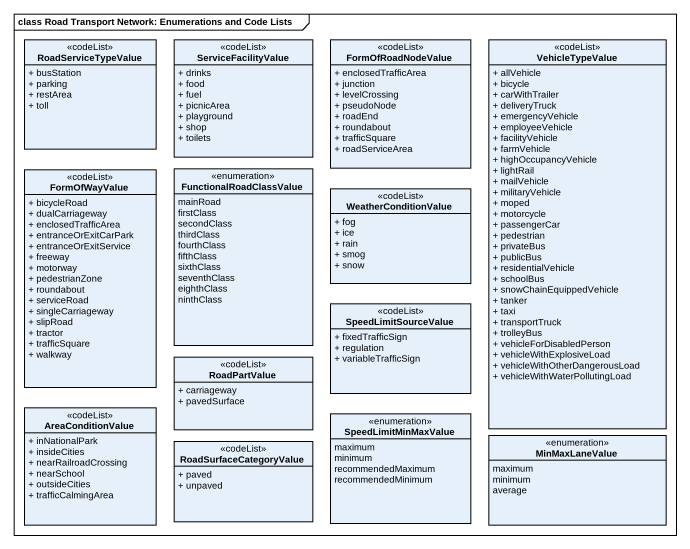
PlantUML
@startuml
mainframe class Road Transport Network: Enumerations and Code Lists
hide circle
hide empty members
skinparam classAttributeIconSize 0
class RoadServiceTypeValue <<codeList>> {
  + busStation
  + parking
  + restArea
  + toll
}
class ServiceFacilityValue <<codeList>> {
  + drinks
  + food
  + fuel
  + picnicArea
  + playground
  + shop
  + toilets
}
class FormOfRoadNodeValue <<codeList>> {
  + enclosedTrafficArea
  + junction
  + levelCrossing
  + pseudoNode
  + roadEnd
  + roundabout
  + trafficSquare
  + roadServiceArea
}
class VehicleTypeValue <<codeList>> {
  + allVehicle
  + bicycle
  + carWithTrailer
  + deliveryTruck
  + emergencyVehicle
  + employeeVehicle
  + facilityVehicle
  + farmVehicle
  + highOccupancyVehicle
  + lightRail
  + mailVehicle
  + militaryVehicle
  + moped
  + motorcycle
  + passengerCar
  + pedestrian
  + privateBus
  + publicBus
  + residentialVehicle
  + schoolBus
  + snowChainEquippedVehicle
  + tanker
  + taxi
  + transportTruck
  + trolleyBus
  + vehicleForDisabledPerson
  + vehicleWithExplosiveLoad
  + vehicleWithOtherDangerousLoad
  + vehicleWithWaterPollutingLoad
}
class FormOfWayValue <<codeList>> {
  + bicycleRoad
  + dualCarriageway
  + enclosedTrafficArea
  + entranceOrExitCarPark
  + entranceOrExitService
  + freeway
  + motorway
  + pedestrianZone
  + roundabout
  + serviceRoad
  + singleCarriageway
  + slipRoad
  + tractor
  + trafficSquare
  + walkway
}
enum FunctionalRoadClassValue {
  mainRoad
  firstClass
  secondClass
  thirdClass
  fourthClass
  fifthClass
  sixthClass
  seventhClass
  eighthClass
  ninthClass
}
class WeatherConditionValue <<codeList>> {
  + fog
  + ice
  + rain
  + smog
  + snow
}
class SpeedLimitSourceValue <<codeList>> {
  + fixedTrafficSign
  + regulation
  + variableTrafficSign
}
class RoadPartValue <<codeList>> {
  + carriageway
  + pavedSurface
}
class AreaConditionValue <<codeList>> {
  + inNationalPark
  + insideCities
  + nearRailroadCrossing
  + nearSchool
  + outsideCities
  + trafficCalmingArea
}
enum SpeedLimitMinMaxValue {
  maximum
  minimum
  recommendedMaximum
  recommendedMinimum
}
class RoadSurfaceCategoryValue <<codeList>> {
  + paved
  + unpaved
}
enum MinMaxLaneValue {
  maximum
  minimum
  average
}
@enduml
